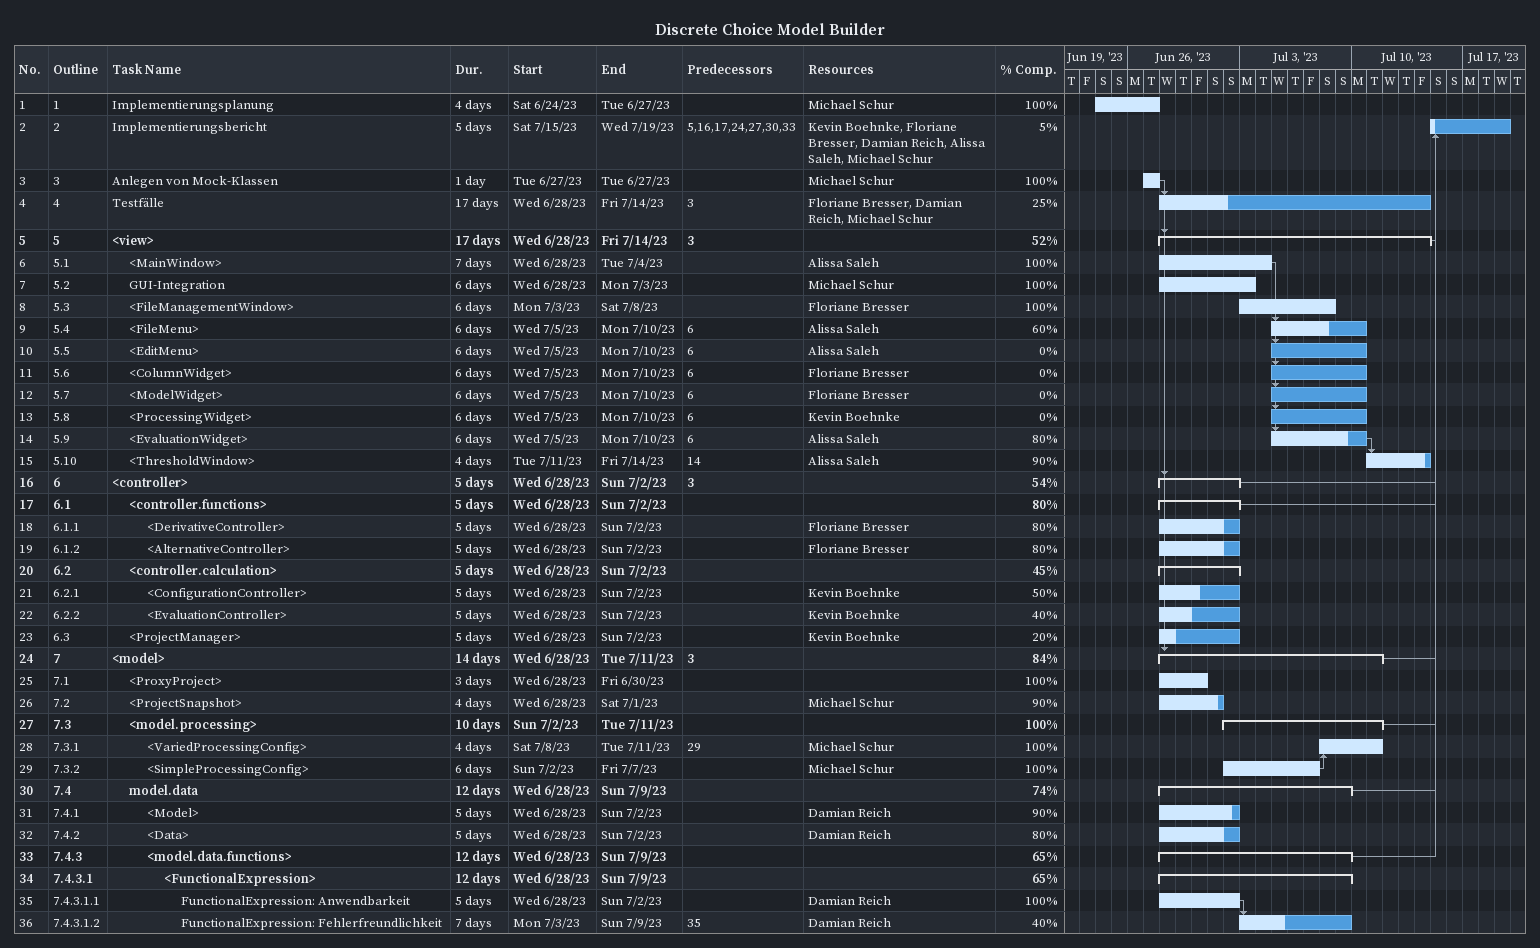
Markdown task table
Discrete Choice Model Builder

| ID | WBS | Task | Duration | Start | Finish | Predecessors | Resources | % complete |
|---|---|---|---|---|---|---|---|---|
| 1 | 1 | Implementierungsplanung | 4d | 2023-06-24 | 2023-06-27 |  | Michael Schur | 100 |
| 2 | 2 | Implementierungsbericht | 5d | 2023-07-15 | 2023-07-19 | 5, 16, 17, 24, 27, 30, 33 | Kevin Boehnke, Floriane Bresser, Damian Reich, Alissa Saleh, Michael Schur | 5 |
| 3 | 3 | Anlegen von Mock-Klassen | 1d | 2023-06-27 | 2023-06-27 |  | Michael Schur | 100 |
| 4 | 4 | Testfälle | 17d | 2023-06-28 | 2023-07-14 | 3 | Floriane Bresser, Damian Reich, Michael Schur | 25 |
| 5 | 5 | **<view>** | 17d | 2023-06-28 | 2023-07-14 | 3 |  | 52 |
| 6 | 5.1 | <MainWindow> | 7d | 2023-06-28 | 2023-07-04 |  | Alissa Saleh | 100 |
| 7 | 5.2 | GUI-Integration | 6d | 2023-06-28 | 2023-07-03 |  | Michael Schur | 100 |
| 8 | 5.3 | <FileManagementWindow> | 6d | 2023-07-03 | 2023-07-08 |  | Floriane Bresser | 100 |
| 9 | 5.4 | <FileMenu> | 6d | 2023-07-05 | 2023-07-10 | 6 | Alissa Saleh | 60 |
| 10 | 5.5 | <EditMenu> | 6d | 2023-07-05 | 2023-07-10 | 6 | Alissa Saleh | 0 |
| 11 | 5.6 | <ColumnWidget> | 6d | 2023-07-05 | 2023-07-10 | 6 | Floriane Bresser | 0 |
| 12 | 5.7 | <ModelWidget> | 6d | 2023-07-05 | 2023-07-10 | 6 | Floriane Bresser | 0 |
| 13 | 5.8 | <ProcessingWidget> | 6d | 2023-07-05 | 2023-07-10 | 6 | Kevin Boehnke | 0 |
| 14 | 5.9 | <EvaluationWidget> | 6d | 2023-07-05 | 2023-07-10 | 6 | Alissa Saleh | 80 |
| 15 | 5.10 | <ThresholdWindow> | 4d | 2023-07-11 | 2023-07-14 | 14 | Alissa Saleh | 90 |
| 16 | 6 | **<controller>** | 5d | 2023-06-28 | 2023-07-02 | 3 |  | 54 |
| 17 | 6.1 | **<controller.functions>** | 5d | 2023-06-28 | 2023-07-02 |  |  | 80 |
| 18 | 6.1.1 | <DerivativeController> | 5d | 2023-06-28 | 2023-07-02 |  | Floriane Bresser | 80 |
| 19 | 6.1.2 | <AlternativeController> | 5d | 2023-06-28 | 2023-07-02 |  | Floriane Bresser | 80 |
| 20 | 6.2 | **<controller.calculation>** | 5d | 2023-06-28 | 2023-07-02 |  |  | 45 |
| 21 | 6.2.1 | <ConfigurationController> | 5d | 2023-06-28 | 2023-07-02 |  | Kevin Boehnke | 50 |
| 22 | 6.2.2 | <EvaluationController> | 5d | 2023-06-28 | 2023-07-02 |  | Kevin Boehnke | 40 |
| 23 | 6.3 | <ProjectManager> | 5d | 2023-06-28 | 2023-07-02 |  | Kevin Boehnke | 20 |
| 24 | 7 | **<model>** | 14d | 2023-06-28 | 2023-07-11 | 3 |  | 84 |
| 25 | 7.1 | <ProxyProject> | 3d | 2023-06-28 | 2023-06-30 |  |  | 100 |
| 26 | 7.2 | <ProjectSnapshot> | 4d | 2023-06-28 | 2023-07-01 |  | Michael Schur | 90 |
| 27 | 7.3 | **<model.processing>** | 10d | 2023-07-02 | 2023-07-11 |  |  | 100 |
| 28 | 7.3.1 | <VariedProcessingConfig> | 4d | 2023-07-08 | 2023-07-11 | 29 | Michael Schur | 100 |
| 29 | 7.3.2 | <SimpleProcessingConfig> | 6d | 2023-07-02 | 2023-07-07 |  | Michael Schur | 100 |
| 30 | 7.4 | **model.data** | 12d | 2023-06-28 | 2023-07-09 |  |  | 74 |
| 31 | 7.4.1 | <Model> | 5d | 2023-06-28 | 2023-07-02 |  | Damian Reich | 90 |
| 32 | 7.4.2 | <Data> | 5d | 2023-06-28 | 2023-07-02 |  | Damian Reich | 80 |
| 33 | 7.4.3 | **<model.data.functions>** | 12d | 2023-06-28 | 2023-07-09 |  |  | 65 |
| 34 | 7.4.3.1 | **<FunctionalExpression>** | 12d | 2023-06-28 | 2023-07-09 |  |  | 65 |
| 35 | 7.4.3.1.1 | FunctionalExpression: Anwendbarkeit | 5d | 2023-06-28 | 2023-07-02 |  | Damian Reich | 100 |
| 36 | 7.4.3.1.2 | FunctionalExpression: Fehlerfreundlichkeit | 7d | 2023-07-03 | 2023-07-09 | 35 | Damian Reich | 40 |
